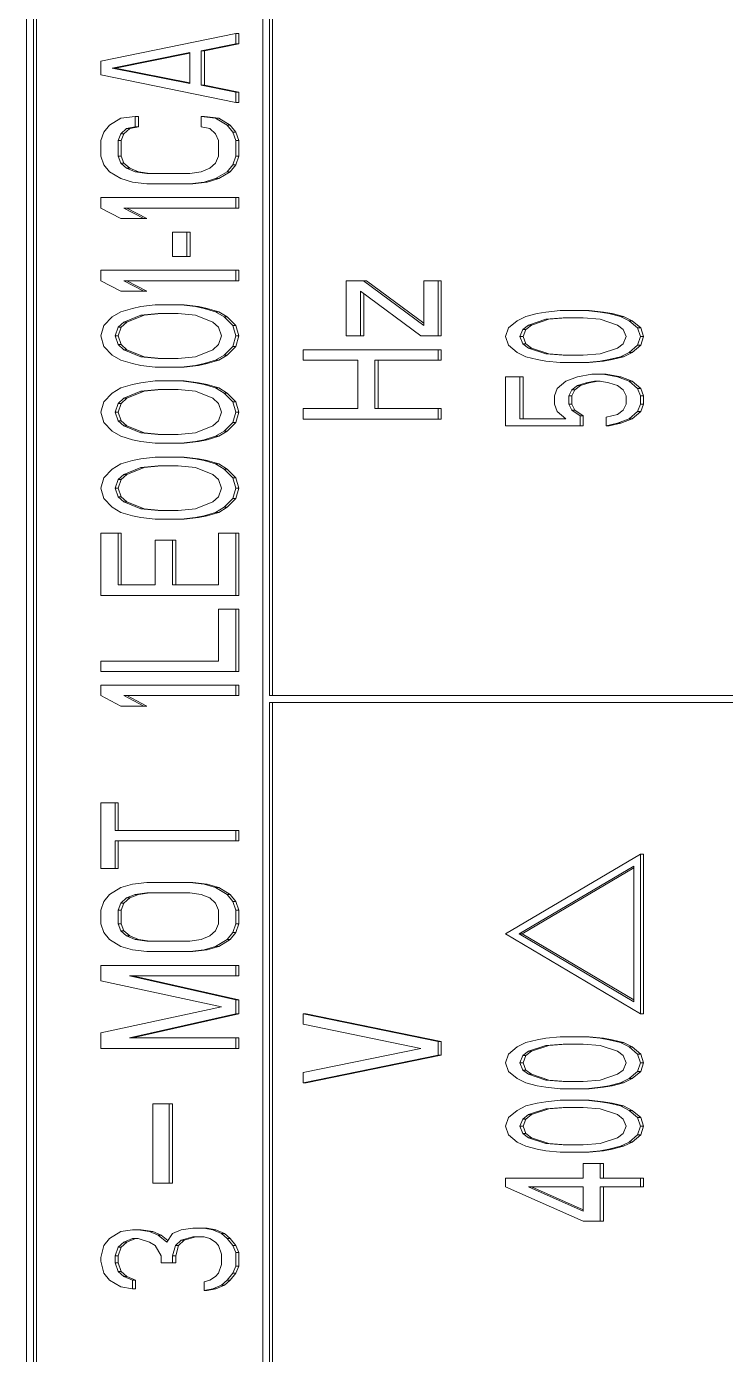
# Model space of a CAD drawing. Header units: millimetres. Extents: x 174875 to 182855, y -330615 to -324972.
# Drawn here: x 177780.75 to 177790.85, y -325772.01 to -325752.82 of the extents above; entities that cross this region are included whole.
import ezdxf

# ---------------------------------------------------------------- set-up
doc = ezdxf.new("R2010")
doc.units = ezdxf.units.MM
doc.header["$LTSCALE"] = 20
doc.layers.get('0').update_dxf_attribs({"lineweight": 15})
doc.layers.add('PDF_几何图形', color=7, linetype='Continuous')
doc.layers.add('实线', color=7, linetype='Continuous')

# ---------------------------------------------------------------- blocks, each defined once
blk = doc.blocks.new('Z$W@#0D7750773333335')
at = {"layer": 'PDF_几何图形', "lineweight": 18}
for points in [[(159.391, 29.991), (159.391, 30.088), (79.423, 30.088), (79.423, 29.991)], [(79.423, 29.947), (79.423, 26.678), (159.391, 26.678), (159.391, 29.947)], [(81.645, 28.047), (81.722, 28.143), (81.772, 28.267), (81.797, 28.433), (81.797, 28.477), (81.797, 28.56), (81.772, 28.726), (81.672, 28.892), (81.572, 28.975), (81.397, 29.016), (81.347, 29.016), (81.172, 28.975), (81.072, 28.892), (80.972, 28.726), (80.947, 28.56)], [(85.62, 27.067), (85.62, 29.016), (85.395, 29.016), (85.02, 27.275), (84.646, 29.016), (84.421, 29.016), (84.421, 27.067)], [(86.795, 27.479), (86.82, 27.686), (86.82, 27.731), (86.82, 28.353), (86.795, 28.56), (86.745, 28.726), (86.645, 28.892), (86.545, 28.975), (86.42, 29.016), (86.22, 29.016), (86.095, 28.975), (85.995, 28.892), (85.895, 28.726), (85.845, 28.56), (85.82, 28.353), (85.82, 27.731)], [(87.569, 28.765), (87.969, 28.765), (87.969, 28.809), (87.569, 28.809), (87.569, 27.067), (87.419, 27.067), (87.419, 28.809), (87.02, 28.809), (87.02, 29.016), (87.969, 29.016), (87.969, 28.809)], [(89.669, 27.067), (89.669, 29.016), (89.519, 29.016), (89.369, 28.726), (89.369, 28.394)], [(91.868, 28.768), (91.868, 29.016), (90.968, 29.016), (90.968, 27.067)], [(92.917, 27.479), (92.942, 27.603), (92.942, 27.648), (92.967, 27.855), (92.967, 28.229), (92.942, 28.436), (92.917, 28.56), (92.867, 28.726), (92.792, 28.851), (92.667, 28.975), (92.517, 29.016), (92.368, 28.975), (92.243, 28.851), (92.168, 28.726), (92.118, 28.56), (92.093, 28.436), (92.068, 28.229), (92.068, 27.855), (92.068, 27.811), (92.093, 27.603)], [(94.042, 27.603), (94.067, 27.811), (94.067, 27.855), (94.067, 28.229), (94.042, 28.436), (94.017, 28.56), (93.967, 28.726), (93.892, 28.851), (93.767, 28.975), (93.617, 29.016), (93.467, 28.975), (93.342, 28.851), (93.267, 28.726), (93.217, 28.56), (93.192, 28.436), (93.167, 28.229), (93.167, 27.855), (93.167, 27.811), (93.192, 27.603)], [(95.141, 27.603), (95.166, 27.811), (95.166, 27.855), (95.166, 28.229), (95.141, 28.436), (95.116, 28.56), (95.066, 28.726), (94.992, 28.851), (94.867, 28.975), (94.717, 29.016), (94.567, 28.975), (94.442, 28.851), (94.367, 28.726), (94.317, 28.56), (94.292, 28.436), (94.267, 28.229), (94.267, 27.855), (94.267, 27.811), (94.292, 27.603)], [(95.666, 27.067), (95.666, 27.023), (95.516, 27.023), (95.516, 27.067), (95.666, 27.067), (95.666, 29.016), (95.516, 29.016), (95.366, 28.726), (95.366, 28.394), (95.366, 28.35), (95.516, 28.64)], [(96.716, 27.067), (96.716, 27.023), (96.566, 27.023), (96.566, 27.067), (96.716, 27.067), (96.716, 29.016), (96.566, 29.016), (96.416, 28.726), (96.416, 28.394), (96.416, 28.35), (96.566, 28.64)], [(97.64, 28.682), (97.715, 28.599), (97.74, 28.474), (97.89, 28.474), (97.89, 28.519), (97.865, 28.726), (97.765, 28.892), (97.665, 28.975), (97.54, 29.016), (97.316, 29.016), (97.191, 28.975), (97.091, 28.892), (96.991, 28.726), (96.941, 28.56), (96.916, 28.353), (96.916, 27.731)], [(98.94, 27.067), (98.94, 27.023), (98.84, 27.521), (98.34, 27.521), (98.24, 27.023), (98.24, 27.067), (98.34, 27.565), (98.84, 27.565), (98.94, 27.067), (99.09, 27.067), (98.69, 29.016), (98.49, 29.016), (98.09, 27.067), (98.24, 27.067)], [(81.197, 28.768), (81.122, 28.685), (81.122, 28.64), (81.197, 28.723), (81.197, 28.768), (81.322, 28.809)], [(81.197, 28.723), (81.322, 28.765), (81.322, 28.809), (81.422, 28.809)], [(81.547, 28.768), (81.422, 28.809), (81.422, 28.765), (81.547, 28.723), (81.547, 28.768), (81.622, 28.685)], [(87.419, 28.765), (87.02, 28.765), (87.02, 28.809)], [(92.393, 28.768), (92.318, 28.685), (92.318, 28.64), (92.393, 28.723), (92.393, 28.768), (92.517, 28.809)], [(92.642, 28.768), (92.517, 28.809), (92.517, 28.765), (92.642, 28.723), (92.642, 28.768), (92.717, 28.685)], [(93.492, 28.768), (93.417, 28.685), (93.417, 28.64), (93.492, 28.723), (93.492, 28.768), (93.617, 28.809)], [(93.742, 28.768), (93.617, 28.809), (93.617, 28.765), (93.742, 28.723), (93.742, 28.768), (93.817, 28.685)], [(94.592, 28.768), (94.517, 28.685), (94.517, 28.64), (94.592, 28.723), (94.592, 28.768), (94.717, 28.809)], [(94.842, 28.768), (94.717, 28.809), (94.717, 28.765), (94.842, 28.723), (94.842, 28.768), (94.917, 28.685)], [(98.374, 27.731), (98.59, 28.806), (98.59, 28.851), (98.815, 27.731), (98.365, 27.731), (98.59, 28.851)], [(98.59, 28.806), (98.806, 27.731)], [(81.072, 28.56), (80.947, 28.56), (80.947, 28.516), (81.072, 28.516), (81.122, 28.64)], [(81.072, 28.516), (81.072, 28.56), (81.122, 28.685)], [(81.322, 28.765), (81.422, 28.765)], [(81.622, 28.64), (81.622, 28.685), (81.672, 28.56), (81.672, 28.477), (81.622, 28.312), (81.572, 28.229), (81.422, 28.146), (81.322, 28.146), (81.322, 27.98)], [(81.547, 28.723), (81.622, 28.64), (81.672, 28.516)], [(84.571, 28.557), (84.92, 27.023), (84.92, 27.067), (84.571, 28.602), (84.571, 27.067)], [(85.12, 27.067), (85.47, 28.602), (85.47, 27.067)], [(85.97, 28.308), (85.995, 28.474), (86.045, 28.599)], [(85.995, 28.474), (85.995, 28.519), (86.045, 28.643)], [(86.12, 28.726), (86.045, 28.643), (86.045, 28.599), (86.12, 28.682), (86.12, 28.726), (86.22, 28.768)], [(86.12, 28.682), (86.22, 28.723)], [(86.42, 28.768), (86.52, 28.726)], [(86.42, 28.723), (86.52, 28.682), (86.595, 28.599), (86.645, 28.474), (86.67, 28.308)], [(86.52, 28.682), (86.52, 28.726), (86.595, 28.643)], [(86.595, 28.599), (86.595, 28.643), (86.645, 28.519)], [(89.519, 27.067), (89.669, 27.067), (89.669, 27.023), (89.519, 27.023), (89.519, 27.067), (89.519, 28.685), (89.369, 28.394), (89.369, 28.35), (89.519, 28.64)], [(91.118, 28.723), (91.868, 28.723), (91.868, 28.768), (91.118, 28.768), (91.118, 28.229), (91.768, 28.229), (91.768, 27.98), (91.118, 27.98), (91.118, 27.316), (91.868, 27.316), (91.868, 27.067)], [(92.193, 28.143), (92.218, 28.391), (92.318, 28.64)], [(92.218, 28.436), (92.318, 28.685)], [(92.393, 28.723), (92.517, 28.765)], [(92.642, 28.723), (92.717, 28.64), (92.817, 28.391), (92.842, 28.143)], [(92.717, 28.64), (92.717, 28.685), (92.817, 28.436)], [(93.292, 28.143), (93.317, 28.391), (93.417, 28.64)], [(93.317, 28.436), (93.417, 28.685)], [(93.492, 28.723), (93.617, 28.765)], [(93.742, 28.723), (93.817, 28.64), (93.917, 28.391), (93.942, 28.143)], [(93.817, 28.64), (93.817, 28.685), (93.917, 28.436)], [(94.392, 28.143), (94.417, 28.391), (94.517, 28.64)], [(94.417, 28.436), (94.517, 28.685)], [(94.592, 28.723), (94.717, 28.765)], [(94.842, 28.723), (94.917, 28.64), (95.017, 28.391), (95.041, 28.143)], [(94.917, 28.64), (94.917, 28.685), (95.017, 28.436)], [(95.366, 28.394), (95.516, 28.685), (95.516, 27.067)], [(96.416, 28.394), (96.566, 28.685), (96.566, 27.067)], [(97.066, 28.308), (97.091, 28.474), (97.141, 28.599)], [(97.091, 28.474), (97.091, 28.519), (97.141, 28.643)], [(97.216, 28.726), (97.141, 28.643), (97.141, 28.599), (97.216, 28.682), (97.216, 28.726), (97.316, 28.768)], [(97.216, 28.682), (97.316, 28.723), (97.316, 28.768), (97.54, 28.768)], [(97.316, 28.723), (97.54, 28.723)], [(97.64, 28.726), (97.54, 28.768), (97.54, 28.723), (97.64, 28.682), (97.64, 28.726), (97.715, 28.643)], [(97.715, 28.599), (97.715, 28.643), (97.74, 28.519), (97.74, 28.474)], [(81.772, 28.312), (81.797, 28.477)], [(84.92, 27.023), (85.12, 27.023), (85.47, 28.557)], [(86.645, 28.474), (86.645, 28.519), (86.67, 28.353), (86.67, 27.731), (86.645, 27.565), (86.595, 27.441), (86.52, 27.358), (86.42, 27.316), (86.22, 27.316), (86.12, 27.358), (86.045, 27.441), (85.995, 27.565), (85.97, 27.731), (85.97, 28.353), (85.995, 28.519)], [(92.817, 28.391), (92.817, 28.436), (92.842, 28.187), (92.842, 27.897), (92.817, 27.648), (92.717, 27.399), (92.642, 27.316), (92.517, 27.275), (92.393, 27.316), (92.318, 27.399), (92.218, 27.648), (92.193, 27.897), (92.193, 28.187), (92.218, 28.436), (92.218, 28.391)], [(93.317, 28.391), (93.317, 28.436), (93.292, 28.187), (93.292, 27.897), (93.317, 27.648), (93.417, 27.399), (93.492, 27.316), (93.617, 27.275), (93.742, 27.316), (93.817, 27.399), (93.917, 27.648), (93.942, 27.897), (93.942, 28.187), (93.917, 28.436), (93.917, 28.391)], [(95.017, 28.391), (95.017, 28.436), (95.041, 28.187), (95.041, 27.897), (95.017, 27.648), (94.917, 27.399), (94.842, 27.316), (94.717, 27.275), (94.592, 27.316), (94.517, 27.399), (94.417, 27.648), (94.392, 27.897), (94.392, 28.187), (94.417, 28.436), (94.417, 28.391)], [(97.865, 27.313), (97.89, 27.521), (97.89, 27.565), (97.74, 27.565), (97.715, 27.441), (97.64, 27.358), (97.54, 27.316), (97.316, 27.316), (97.216, 27.358), (97.141, 27.441), (97.091, 27.565), (97.066, 27.731), (97.066, 28.353), (97.091, 28.519)], [(97.74, 28.519), (97.89, 28.519)], [(81.722, 28.143), (81.722, 28.187), (81.772, 28.312), (81.772, 28.267)], [(83.617, 28.028), (83.617, 28.266), (82.475, 28.266), (82.475, 28.028)], [(81.797, 27.355), (81.822, 27.479), (81.822, 27.524), (81.822, 27.689), (81.797, 27.855), (81.747, 27.98), (81.622, 28.063), (81.722, 28.187)], [(81.647, 27.811), (81.647, 27.855), (81.697, 27.689), (81.697, 27.524), (81.672, 27.441), (81.622, 27.358), (81.572, 27.316), (81.447, 27.275), (81.297, 27.275), (81.172, 27.316), (81.122, 27.358), (81.072, 27.441), (81.047, 27.524), (80.922, 27.524)], [(81.422, 27.98), (81.322, 27.98), (81.322, 27.935), (81.422, 27.935), (81.572, 27.894), (81.647, 27.811), (81.697, 27.645)], [(81.422, 27.935), (81.422, 27.98), (81.572, 27.938)], [(81.572, 27.894), (81.572, 27.938), (81.647, 27.855)], [(91.118, 27.935), (91.768, 27.935), (91.768, 27.98)], [(92.068, 27.855), (92.093, 27.648)], [(92.942, 27.603), (92.967, 27.811), (92.967, 27.855)], [(93.167, 27.855), (93.192, 27.648)], [(94.017, 27.479), (94.042, 27.603), (94.042, 27.648), (94.067, 27.855)], [(94.267, 27.855), (94.292, 27.648)], [(95.116, 27.479), (95.141, 27.603), (95.141, 27.648), (95.166, 27.855)], [(96.216, 27.772), (95.866, 27.772), (95.866, 27.728), (96.216, 27.728), (96.216, 27.772), (96.216, 27.98), (95.866, 27.98), (95.866, 27.772)], [(85.845, 27.524), (85.82, 27.731), (85.82, 27.686), (85.845, 27.479)], [(86.645, 27.147), (86.745, 27.313), (86.795, 27.479), (86.795, 27.524), (86.82, 27.731)], [(92.118, 27.524), (92.093, 27.648), (92.093, 27.603), (92.118, 27.479)], [(92.867, 27.313), (92.917, 27.479), (92.917, 27.524), (92.942, 27.648)], [(93.217, 27.524), (93.192, 27.648), (93.192, 27.603), (93.217, 27.479)], [(93.967, 27.313), (94.017, 27.479), (94.017, 27.524), (94.042, 27.648)], [(94.317, 27.524), (94.292, 27.648), (94.292, 27.603), (94.317, 27.479)], [(95.066, 27.313), (95.116, 27.479), (95.116, 27.524), (95.141, 27.648)], [(96.941, 27.524), (96.916, 27.731), (96.916, 27.686), (96.941, 27.479)], [(80.947, 27.399), (80.922, 27.524), (80.922, 27.479), (80.947, 27.355)], [(81.572, 27.064), (81.672, 27.147), (81.747, 27.23), (81.747, 27.275), (81.797, 27.399), (81.822, 27.524)], [(85.895, 27.358), (85.845, 27.524), (85.845, 27.479), (85.895, 27.313)], [(86.745, 27.313), (86.745, 27.358), (86.795, 27.524)], [(92.168, 27.358), (92.118, 27.524), (92.118, 27.479), (92.168, 27.313)], [(92.517, 27.023), (92.667, 27.064), (92.792, 27.189), (92.867, 27.313), (92.867, 27.358), (92.917, 27.524)], [(93.267, 27.358), (93.217, 27.524), (93.217, 27.479), (93.267, 27.313)], [(93.617, 27.023), (93.617, 27.067), (93.467, 27.109), (93.467, 27.064), (93.617, 27.023), (93.767, 27.064), (93.892, 27.189), (93.967, 27.313), (93.967, 27.358), (94.017, 27.524)], [(94.367, 27.358), (94.317, 27.524), (94.317, 27.479), (94.367, 27.313)], [(94.867, 27.064), (94.992, 27.189), (95.066, 27.313), (95.066, 27.358), (95.116, 27.524)], [(96.991, 27.358), (96.941, 27.524), (96.941, 27.479), (96.991, 27.313)], [(97.54, 27.023), (97.54, 27.067), (97.316, 27.067), (97.316, 27.023), (97.54, 27.023), (97.665, 27.064), (97.765, 27.147), (97.865, 27.313), (97.865, 27.358), (97.89, 27.565)], [(98.34, 27.521), (98.34, 27.565)], [(98.84, 27.521), (98.84, 27.565)], [(80.997, 27.275), (80.947, 27.399), (80.947, 27.355), (80.997, 27.23)], [(81.072, 27.147), (81.072, 27.192), (80.997, 27.275), (80.997, 27.23), (81.072, 27.147), (81.172, 27.064)], [(81.072, 27.192), (81.172, 27.109), (81.272, 27.067), (81.472, 27.067), (81.572, 27.109), (81.672, 27.192), (81.747, 27.275)], [(81.747, 27.23), (81.797, 27.355), (81.797, 27.399)], [(85.995, 27.192), (85.895, 27.358), (85.895, 27.313), (85.995, 27.147), (86.095, 27.064)], [(86.545, 27.064), (86.645, 27.147), (86.645, 27.192), (86.745, 27.358)], [(92.243, 27.233), (92.168, 27.358), (92.168, 27.313), (92.243, 27.189), (92.368, 27.064), (92.517, 27.023), (92.517, 27.067)], [(92.792, 27.189), (92.792, 27.233), (92.867, 27.358)], [(93.342, 27.233), (93.267, 27.358), (93.267, 27.313), (93.342, 27.189), (93.467, 27.064)], [(93.892, 27.189), (93.892, 27.233), (93.967, 27.358)], [(94.442, 27.233), (94.367, 27.358), (94.367, 27.313), (94.442, 27.189), (94.567, 27.064)], [(94.992, 27.189), (94.992, 27.233), (95.066, 27.358)], [(97.091, 27.192), (96.991, 27.358), (96.991, 27.313), (97.091, 27.147), (97.191, 27.064), (97.316, 27.023)], [(97.765, 27.147), (97.765, 27.192), (97.865, 27.358)], [(81.172, 27.109), (81.172, 27.064), (81.272, 27.023), (81.272, 27.067)], [(81.472, 27.067), (81.472, 27.023), (81.572, 27.064), (81.572, 27.109)], [(81.672, 27.147), (81.672, 27.192)], [(84.92, 27.067), (85.12, 27.067), (85.12, 27.023)], [(85.995, 27.147), (85.995, 27.192), (86.095, 27.109)], [(86.22, 27.067), (86.095, 27.109), (86.095, 27.064), (86.22, 27.023), (86.22, 27.067), (86.42, 27.067)], [(86.545, 27.109), (86.42, 27.067), (86.42, 27.023), (86.545, 27.064), (86.545, 27.109), (86.645, 27.192)], [(87.419, 27.067), (87.419, 27.023), (87.569, 27.023), (87.569, 27.067)], [(89.869, 27.067), (89.869, 27.023), (90.768, 27.023), (90.768, 27.067)], [(92.243, 27.189), (92.243, 27.233), (92.368, 27.109), (92.368, 27.064)], [(92.368, 27.109), (92.517, 27.067), (92.667, 27.109), (92.792, 27.233)], [(92.667, 27.064), (92.667, 27.109)], [(93.342, 27.189), (93.342, 27.233), (93.467, 27.109)], [(93.617, 27.067), (93.767, 27.109), (93.767, 27.064)], [(93.767, 27.109), (93.892, 27.233)], [(94.442, 27.189), (94.442, 27.233), (94.567, 27.109)], [(94.717, 27.067), (94.567, 27.109), (94.567, 27.064), (94.717, 27.023), (94.717, 27.067), (94.867, 27.109)], [(94.717, 27.023), (94.867, 27.064), (94.867, 27.109), (94.992, 27.233)], [(97.091, 27.147), (97.091, 27.192), (97.191, 27.109), (97.316, 27.067)], [(97.191, 27.064), (97.191, 27.109)], [(97.54, 27.067), (97.665, 27.109), (97.665, 27.064)], [(97.665, 27.109), (97.765, 27.192)], [(98.09, 27.067), (98.09, 27.023), (98.24, 27.023)], [(98.94, 27.023), (99.09, 27.023), (99.09, 27.067)], [(81.272, 27.023), (81.472, 27.023)], [(86.22, 27.023), (86.42, 27.023)], [(89.419, 26.536), (79.423, 26.536), (79.423, 26.58), (89.419, 26.58), (89.419, 13.302), (79.423, 13.302), (79.423, 13.205)], [(89.519, 26.536), (99.415, 26.536)], [(84.92, 26.093), (84.771, 26.093), (84.421, 24.393), (84.071, 26.093), (83.921, 26.093), (84.321, 24.144), (84.521, 24.144)], [(84.321, 24.144), (84.321, 24.099), (83.921, 26.048), (83.921, 26.093)], [(94.517, 24.144), (94.517, 26.093), (94.367, 26.093), (94.367, 25.305), (93.667, 25.305), (93.667, 26.093), (93.517, 26.093), (93.517, 24.144)], [(94.9, 24.351), (95.516, 25.178), (95.516, 25.222), (95.516, 25.471), (94.717, 25.471), (94.717, 25.263)], [(95.333, 25.219), (94.717, 25.219), (94.717, 25.263), (95.366, 25.263), (94.717, 24.393), (94.717, 24.144)], [(95.516, 24.144), (95.516, 24.351), (94.867, 24.351), (95.516, 25.222)], [(93.667, 24.144), (93.667, 25.056), (94.367, 25.056), (94.367, 24.144)], [(93.667, 25.012), (94.367, 25.012)], [(84.321, 24.099), (84.521, 24.099)], [(82.546, 21.756), (82.755, 21.756), (82.755, 21.801), (82.755, 22.05), (82.546, 22.05), (82.546, 23.169), (82.421, 23.169), (81.922, 22.05), (81.922, 21.801)], [(84.566, 21.756), (84.587, 21.964), (84.587, 22.008), (84.587, 22.381), (84.566, 22.589), (84.546, 22.713), (84.504, 22.879), (84.442, 23.003), (84.337, 23.128), (84.212, 23.169), (84.087, 23.128), (83.983, 23.003), (83.921, 22.879), (83.879, 22.713), (83.858, 22.589), (83.838, 22.381), (83.838, 22.008), (83.838, 21.964), (83.858, 21.756), (83.858, 21.801), (83.879, 21.676)], [(87.229, 21.22), (86.075, 23.169), (84.92, 21.22)], [(93.521, 22.917), (94.125, 22.917), (94.125, 22.962), (94.125, 23.169), (93.417, 23.169), (93.417, 22.091)], [(95.062, 21.756), (95.083, 21.964), (95.083, 22.008), (95.083, 22.381), (95.062, 22.589), (95.041, 22.713), (95, 22.879), (94.937, 23.003), (94.833, 23.128), (94.708, 23.169), (94.583, 23.128), (94.479, 23.003), (94.417, 22.879), (94.375, 22.713), (94.354, 22.589), (94.333, 22.381), (94.333, 22.008), (94.333, 21.964), (94.354, 21.756), (94.354, 21.801), (94.375, 21.676)], [(83.025, 22.295), (83.046, 22.544), (83.13, 22.793), (83.192, 22.876), (83.296, 22.917), (83.4, 22.876), (83.463, 22.793), (83.546, 22.544), (83.567, 22.295)], [(83.13, 22.793), (83.13, 22.838), (83.192, 22.92), (83.192, 22.876)], [(83.192, 22.92), (83.296, 22.962)], [(83.296, 22.917), (83.296, 22.962), (83.4, 22.92)], [(83.4, 22.876), (83.4, 22.92), (83.463, 22.838)], [(83.942, 22.295), (83.963, 22.544), (84.046, 22.793), (84.108, 22.876), (84.212, 22.917), (84.317, 22.876), (84.379, 22.793), (84.462, 22.544), (84.483, 22.295)], [(84.046, 22.793), (84.046, 22.838), (84.108, 22.92), (84.108, 22.876)], [(84.108, 22.92), (84.212, 22.962)], [(84.212, 22.917), (84.212, 22.962), (84.317, 22.92)], [(84.317, 22.876), (84.317, 22.92), (84.379, 22.838)], [(85.12, 21.318), (86.075, 22.93), (86.075, 22.974), (87.056, 21.318), (85.094, 21.318), (86.075, 22.974)], [(86.075, 22.93), (87.029, 21.318)], [(94.125, 21.507), (94.167, 21.715), (94.167, 21.759), (94.167, 21.925), (94.125, 22.133), (94.063, 22.298), (93.959, 22.423), (93.854, 22.464), (93.73, 22.464), (93.625, 22.423), (93.521, 22.298), (93.521, 22.962), (94.125, 22.962)], [(94.438, 22.295), (94.458, 22.544), (94.542, 22.793), (94.604, 22.876), (94.708, 22.917), (94.812, 22.876), (94.875, 22.793), (94.958, 22.544), (94.979, 22.295)], [(94.542, 22.793), (94.542, 22.838), (94.604, 22.92), (94.604, 22.876)], [(94.604, 22.92), (94.708, 22.962)], [(94.708, 22.917), (94.708, 22.962), (94.812, 22.92)], [(94.812, 22.876), (94.812, 22.92), (94.875, 22.838)], [(82.087, 22.05), (82.421, 22.793)], [(83.046, 22.589), (83.13, 22.838)], [(83.463, 22.793), (83.463, 22.838), (83.546, 22.589)], [(83.963, 22.589), (84.046, 22.838)], [(84.379, 22.793), (84.379, 22.838), (84.462, 22.589)], [(94.458, 22.589), (94.542, 22.838)], [(94.875, 22.793), (94.875, 22.838), (94.958, 22.589)], [(83.546, 22.544), (83.546, 22.589), (83.567, 22.34), (83.567, 22.05), (83.546, 21.801), (83.463, 21.552), (83.4, 21.469), (83.296, 21.428), (83.192, 21.469), (83.13, 21.552), (83.046, 21.801), (83.025, 22.05), (83.025, 22.34), (83.046, 22.589), (83.046, 22.544)], [(83.963, 22.544), (83.963, 22.589), (83.942, 22.34), (83.942, 22.05), (83.963, 21.801), (84.046, 21.552), (84.108, 21.469), (84.212, 21.428), (84.317, 21.469), (84.379, 21.552), (84.462, 21.801), (84.483, 22.05), (84.483, 22.34), (84.462, 22.589), (84.462, 22.544)], [(94.958, 22.544), (94.958, 22.589), (94.979, 22.34), (94.979, 22.05), (94.958, 21.801), (94.875, 21.552), (94.812, 21.469), (94.708, 21.428), (94.604, 21.469), (94.542, 21.552), (94.458, 21.801), (94.438, 22.05), (94.438, 22.34), (94.458, 22.589), (94.458, 22.544)], [(93.563, 22.047), (93.417, 22.047), (93.417, 22.091), (93.563, 22.091)], [(93.646, 22.171), (93.73, 22.212), (93.73, 22.257), (93.854, 22.257), (93.854, 22.212), (93.73, 22.212)], [(93.646, 22.215), (93.73, 22.257)], [(93.854, 22.257), (93.938, 22.215)], [(93.854, 22.212), (93.938, 22.171)], [(94, 22.133), (94.042, 22.008)], [(94, 22.088), (94.042, 21.964), (94.042, 22.008)], [(82.921, 22.008), (82.921, 21.964), (82.942, 21.756), (82.942, 21.801)], [(83.65, 21.756), (83.671, 21.964), (83.671, 22.008)], [(83.838, 22.008), (83.858, 21.801)], [(84.566, 21.801), (84.587, 22.008)], [(94.042, 22.008), (94.063, 21.884), (94.063, 21.801), (94.042, 21.676), (94, 21.552), (93.938, 21.469), (93.854, 21.428), (93.73, 21.428), (93.646, 21.469), (93.584, 21.552), (93.542, 21.718), (93.417, 21.718), (93.459, 21.552), (93.521, 21.386), (93.521, 21.342), (93.459, 21.507)], [(94.042, 21.964), (94.063, 21.839)], [(94.333, 22.008), (94.354, 21.801)], [(95.062, 21.801), (95.083, 22.008)], [(82.421, 21.756), (81.922, 21.756), (81.922, 21.801), (82.421, 21.801), (82.421, 21.22)], [(82.546, 21.22), (82.421, 21.22), (82.421, 21.176), (82.546, 21.176), (82.546, 21.22), (82.546, 21.801), (82.755, 21.801)], [(82.942, 21.756), (82.963, 21.632)], [(83.629, 21.632), (83.65, 21.756), (83.65, 21.801)], [(83.858, 21.756), (83.879, 21.632), (83.879, 21.676), (83.921, 21.51)], [(84.504, 21.466), (84.546, 21.632), (84.546, 21.676), (84.566, 21.801), (84.566, 21.756), (84.546, 21.632)], [(93.417, 21.718), (93.417, 21.673), (93.459, 21.507), (93.459, 21.552)], [(94.125, 21.552), (94.167, 21.759)], [(94.354, 21.756), (94.375, 21.632), (94.375, 21.676), (94.417, 21.51)], [(95, 21.466), (95.041, 21.632), (95.041, 21.676), (95.062, 21.801), (95.062, 21.756), (95.041, 21.632)], [(82.963, 21.676), (82.963, 21.632), (83.005, 21.466), (83.005, 21.51)], [(83.525, 21.342), (83.588, 21.466), (83.588, 21.51)], [(83.588, 21.466), (83.629, 21.632), (83.629, 21.676)], [(83.879, 21.632), (83.921, 21.466), (83.921, 21.51), (83.983, 21.386)], [(84.337, 21.217), (84.442, 21.342), (84.442, 21.386), (84.504, 21.51), (84.504, 21.466), (84.442, 21.342)], [(84.504, 21.51), (84.546, 21.676)], [(93.959, 21.217), (94.063, 21.342), (94.063, 21.386), (94.125, 21.552), (94.125, 21.507), (94.063, 21.342)], [(94.375, 21.632), (94.417, 21.466), (94.479, 21.342), (94.479, 21.386), (94.583, 21.262), (94.583, 21.217), (94.479, 21.342)], [(94.417, 21.466), (94.417, 21.51), (94.479, 21.386)], [(94.833, 21.217), (94.937, 21.342), (94.937, 21.386), (95, 21.51), (95, 21.466), (94.937, 21.342)], [(95, 21.51), (95.041, 21.676)], [(83.005, 21.466), (83.067, 21.342)], [(83.067, 21.386), (83.067, 21.342), (83.171, 21.217), (83.171, 21.262)], [(83.421, 21.217), (83.525, 21.342), (83.525, 21.386)], [(83.921, 21.466), (83.983, 21.342), (83.983, 21.386), (84.087, 21.262), (84.212, 21.22), (84.212, 21.176), (84.087, 21.217)], [(83.983, 21.342), (84.087, 21.217), (84.087, 21.262)], [(84.212, 21.22), (84.337, 21.262), (84.442, 21.386)], [(93.521, 21.386), (93.625, 21.262)], [(93.521, 21.342), (93.625, 21.217), (93.625, 21.262), (93.73, 21.22), (93.73, 21.176), (93.625, 21.217)], [(93.959, 21.262), (94.063, 21.386)], [(94.583, 21.262), (94.708, 21.22), (94.833, 21.262), (94.937, 21.386)], [(83.171, 21.217), (83.296, 21.176), (83.296, 21.22)], [(83.296, 21.176), (83.421, 21.217), (83.421, 21.262)], [(84.212, 21.176), (84.337, 21.217), (84.337, 21.262)], [(93.73, 21.176), (93.854, 21.176), (93.854, 21.22), (93.959, 21.262), (93.959, 21.217), (93.854, 21.176)], [(93.73, 21.22), (93.854, 21.22)], [(94.583, 21.217), (94.708, 21.176), (94.708, 21.22)], [(94.708, 21.176), (94.833, 21.217), (94.833, 21.262)]]:
    blk.add_lwpolyline(points, dxfattribs=at)
for points in [[(159.391, 29.947), (79.423, 29.947), (79.423, 29.991), (159.391, 29.991)], [(90.768, 27.067), (90.768, 27.316), (90.018, 27.316), (90.018, 29.016), (89.869, 29.016), (89.869, 27.067)], [(86.42, 28.768), (86.22, 28.768), (86.22, 28.723), (86.42, 28.723)], [(82.475, 28.028), (82.475, 27.983), (83.617, 27.983), (83.617, 28.028)], [(84.571, 27.067), (84.421, 27.067), (84.421, 27.023), (84.571, 27.023)], [(85.47, 27.067), (85.47, 27.023), (85.62, 27.023), (85.62, 27.067)], [(90.968, 27.067), (90.968, 27.023), (91.868, 27.023), (91.868, 27.067)], [(89.519, 26.58), (99.415, 26.58), (99.415, 13.302), (89.519, 13.302)], [(84.92, 26.048), (84.521, 24.099), (84.521, 24.144), (84.92, 26.093)], [(93.667, 24.099), (93.517, 24.099), (93.517, 24.144), (93.667, 24.144)], [(94.517, 24.099), (94.367, 24.099), (94.367, 24.144), (94.517, 24.144)], [(95.516, 24.099), (94.717, 24.099), (94.717, 24.144), (95.516, 24.144)], [(82.942, 21.801), (82.963, 21.676), (83.005, 21.51), (83.067, 21.386), (83.171, 21.262), (83.296, 21.22), (83.421, 21.262), (83.525, 21.386), (83.588, 21.51), (83.629, 21.676), (83.65, 21.801), (83.671, 22.008), (83.671, 22.381), (83.65, 22.589), (83.629, 22.713), (83.588, 22.879), (83.525, 23.003), (83.421, 23.128), (83.296, 23.169), (83.171, 23.128), (83.067, 23.003), (83.005, 22.879), (82.963, 22.713), (82.942, 22.589), (82.921, 22.381), (82.921, 22.008)], [(82.421, 22.05), (82.067, 22.05), (82.421, 22.838)], [(93.646, 22.171), (93.563, 22.047), (93.563, 22.091), (93.646, 22.215)], [(94, 22.133), (94, 22.088), (93.938, 22.171), (93.938, 22.215)], [(87.229, 21.176), (84.92, 21.176), (84.92, 21.22), (87.229, 21.22)]]:
    blk.add_lwpolyline(points, close=True, dxfattribs=at)
blk = doc.blocks.new('英铄BN(A)S250系列-主视图')
at = {"layer": '实线'}
blk.add_blockref('Z$W@#0D7750773333335', (-1420.212, 23084.806), dxfattribs=at)

msp = doc.modelspace()

# ---------------------------------------------------------------- block references
at = {"rotation": 90}
msp.add_blockref('英铄BN(A)S250系列-主视图', (200895.648, -324431.792), dxfattribs=at)

doc.saveas('drawing.dxf')
